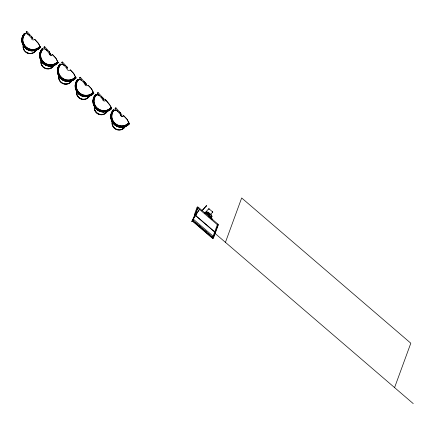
<?xml version="1.0" encoding="UTF-8"?>
<svg xmlns="http://www.w3.org/2000/svg" width="435" height="435" viewBox="0 0 435 435"><rect width="100%" height="100%" fill="white"/><g stroke="black" fill="none" stroke-linecap="round" stroke-linejoin="round"><path stroke-width="0.65" d="M121.833 115.204L121.784 114.497M121.833 115.009L121.784 114.677M50.607 53.663L50.563 53.173M85.945 83.689L85.869 84.254M32.027 37.279L31.744 37.698M49.818 52.559L49.536 52.978M67.61 67.838L67.327 68.257M85.401 83.118L85.119 83.536M103.193 98.397L102.91 98.81M120.984 113.676L120.702 114.09M39.802 46.817L40.33 47.268L39.041 44.354L34.718 39.308L38.139 42.918L40.428 47.475A10.696 10.233 20.1 0 1 25.42 48.154A10.696 10.233 20.1 0 1 24.295 33.62L26.693 33.685L29.069 34.849M23.006 35.942A10.435 9.983 20.1 0 1 24.49 33.789L24.507 33.745A10.435 9.983 20.1 0 0 23.022 35.893M31.804 36.872L31.293 36.377L31.804 36.872A1.919 1.838 20.1 0 0 31.532 37.269M37.046 49.47L35.251 51.531A6.971 6.666 20.1 0 1 26.986 52.972A6.971 6.666 20.1 0 1 23.18 45.588M49.155 53.429A1.919 1.838 20.1 0 0 52.51 54.587L55.93 58.198L58.219 62.754A10.696 10.233 20.1 0 1 43.212 63.434A10.696 10.233 20.1 0 1 42.086 48.899L44.484 48.965L47.388 50.433M58.121 62.548L55.87 58.219L52.51 54.587M54.837 64.75L53.043 66.811A6.971 6.666 20.1 0 1 44.778 68.251A6.971 6.666 20.1 0 1 40.972 60.862M66.974 68.23A1.919 1.838 20.1 0 0 70.301 69.866L73.722 73.477L76.011 78.034A10.696 10.233 20.1 0 1 61.003 78.713A10.696 10.233 20.1 0 1 59.878 64.179L62.276 64.244L65.179 65.712M66.876 66.936L67.387 67.43L66.816 66.952M70.301 69.866L73.662 73.499L75.913 77.827A10.522 10.065 20.1 0 1 74.428 79.154M72.629 80.024L70.834 82.09A6.971 6.666 20.1 0 1 62.569 83.531A6.971 6.666 20.1 0 1 58.763 76.141M74.864 78.773A10.435 9.983 20.1 0 0 75.81 77.865L75.831 77.816A10.435 9.983 20.1 0 1 74.88 78.73M84.749 83.558A1.919 1.838 20.1 0 0 88.071 85.195L91.513 88.756L93.802 93.313A10.696 10.233 20.1 0 1 78.795 93.987A10.696 10.233 20.1 0 1 77.669 79.458L80.067 79.523L81.399 80.073M85.178 82.71L83.819 81.601L85.178 82.71A1.919 1.838 20.1 0 0 84.901 83.101M88.071 85.195L91.453 88.778L93.704 93.106A10.522 10.065 20.1 0 1 92.747 94.02M90.42 95.303L88.626 97.369A6.971 6.666 20.1 0 1 80.361 98.81A6.971 6.666 20.1 0 1 76.555 91.421M110.207 105.471C98.479 91.899 110.68 104.237 111.594 108.592A10.696 10.233 20.1 0 1 96.586 109.267A10.696 10.233 20.1 0 1 95.461 94.738L97.859 94.803L99.191 95.352M108.212 110.582L106.417 112.649A6.971 6.666 20.1 0 1 98.152 114.09A6.971 6.666 20.1 0 1 94.346 106.7M109.375 110.109A10.435 9.983 20.1 0 0 111.393 108.424L111.414 108.375A10.435 9.983 20.1 0 1 109.392 110.066M120.321 114.541A1.919 1.838 20.1 0 0 123.676 115.699L127.091 119.315L129.385 123.872A10.696 10.233 20.1 0 1 114.378 124.546A10.696 10.233 20.1 0 1 113.252 110.011L115.65 110.082L116.982 110.631M124.812 126.487A10.522 10.065 20.1 0 0 129.287 123.66L127.036 119.331L123.676 115.699M126.003 125.862L124.209 127.923A6.971 6.666 20.1 0 1 115.411 129.075A6.971 6.666 20.1 0 1 112.464 120.859M212.981 238.478L213.547 237.858L215.744 231.866L215.178 232.486L194.412 214.651L197.093 207.326L197.659 206.707M192.716 220.213L193.428 218.267M193.651 217.658L194.755 214.634M196.136 210.872L196.789 209.083M192.672 221.284L197.615 207.778L198.181 207.158L217.897 224.09L217.462 225.276M193.309 220.474L213.025 237.407L212.459 238.027L192.743 221.094L193.749 219.278M194.407 217.478L195.282 215.08M194.94 215.102L195.571 214.292L197.963 207.756M204.994 213.601L205.45 212.362L208.838 208.648L212.78 212.035L209.393 215.749L208.941 216.989M206.527 211.573L204.771 213.416M211.247 215.619L211.296 215.477A0.696 0.669 20.1 0 0 211.247 214.808M212.046 216.315L211.296 215.483L209.463 217.522M212.389 238.217L217.331 224.71L217.897 224.09M215.249 232.295L215.809 231.676L218.424 224.542L217.859 225.161L212.916 238.668L192.15 220.833M225.433 242.338L241.67 197.963L410.814 343.215L394.578 387.59M50.585 54.255L50.618 53.559M86.168 84.809L86.146 83.727M103.96 100.088L103.883 99.077M50.585 54.054L50.618 53.385M32.734 38.546L32.663 37.655M103.9 99.658L103.829 98.772M32.614 38.28L32.668 37.763M110.865 108.065L111.496 108.38A10.522 10.065 20.1 0 1 109.457 110.088M85.989 84.52L86.092 83.797M103.84 100.028L103.889 98.914M90.181 95.287L88.561 97.065A6.797 6.503 20.1 0 1 85.673 98.892M107.233 111.376L106.352 112.344A6.797 6.503 20.1 0 1 104.008 113.975M125.9 125.693L124.144 127.624A6.797 6.503 20.1 0 1 121.8 129.249M194.412 214.651L194.978 214.031M205.951 206.152L206.407 205.657M192.787 220.85L191.884 221.703L192.797 220.703M201.911 210.714L206.413 205.777M201.949 210.806L206.418 205.907M206.391 213.183L207.386 212.122A0.696 0.669 20.1 0 1 208.234 212.188L211.127 214.672M210.29 218.158L212.101 216.173M210.496 218.017L211.823 216.565L211.481 216.592M85.891 84.852L86.266 84.292L85.94 83.846M60.672 64.369L60.715 64.347A9.82 9.396 20.1 0 0 61.705 77.718A9.82 9.396 20.1 0 0 75.489 77.098M58.638 68.779A9.646 9.233 20.1 0 1 60.791 64.51L62.335 64.358L65.158 65.767M76.429 84.058A9.646 9.233 20.1 0 1 78.583 79.79L79.159 79.513L81.421 80.16M95.292 96.532A9.646 9.233 20.1 0 1 96.374 95.069L97.918 94.917L99.213 95.439M113.084 111.806A9.646 9.233 20.1 0 1 114.166 110.349L115.71 110.191L118.021 111.306M22.963 35.806A10.522 10.065 20.1 0 1 24.458 33.642L25.208 33.957M39.9 53.57A10.522 10.065 20.1 0 1 42.249 48.916L43 49.231A9.646 9.233 20.1 0 0 40.846 53.5M57.839 68.213A10.522 10.065 20.1 0 1 60.041 64.195L60.791 64.51M78.583 79.79L77.832 79.474L78.36 79.926M95.624 94.754L96.374 95.069M114.166 110.349L113.415 110.033A10.522 10.065 20.1 0 0 111.213 114.046M26.187 32.179C27.454 32.348 26.606 30.472 26.133 32.119L31.162 37.747M28.047 34.321L29.575 35.208M45.838 49.601L47.366 50.487M101.154 96.619L102.97 97.984L101.186 96.575M119.359 112.197L120.761 113.263L118.978 111.855M32.571 37.85L32.908 38.633L32.565 38.014M49.024 51.673L49.595 52.151A1.919 1.838 20.1 0 0 49.324 52.548M49.084 51.656L49.612 52.102A1.919 1.838 20.1 0 0 49.34 52.494M24.458 33.642L24.985 34.093M42.249 48.916L42.777 49.367M60.041 64.195L60.568 64.646M75.385 77.376L75.913 77.827M93.177 92.655L93.704 93.106M95.869 95.026L95.461 94.738M113.66 110.305L113.252 110.011M129.005 123.486L129.385 123.872M42.086 48.899L42.298 49.024A10.435 9.983 20.1 0 0 40.814 51.172M93.802 93.313L93.623 93.095A10.435 9.983 20.1 0 1 91.584 94.835M210.806 215.064L207.386 212.122L210.268 214.781M205.45 212.362L209.393 215.749M197.093 207.326L217.859 225.161M195.571 214.292L196.582 215.162M195.005 214.912L214.721 231.844M215.151 233.508L413.25 403.626M213.661 236.624L193.162 219.017L199.458 209.36L192.819 219.387L192.542 219.24L191.884 221.703M195.75 222.823L197.773 224.558M198.784 225.428L200.812 227.168M201.824 228.038L203.846 229.772M204.858 230.642L206.881 232.382M208.398 233.687L209.92 234.987M211.437 236.292L212.449 237.162M209.099 214.096L209.768 214.716M120.963 113.491L115.879 107.804L115.357 107.918L115.09 108.516L120.12 114.139M115.09 108.516L115.666 108.456L115.933 107.864M103.171 98.212L98.087 92.524L97.565 92.639L97.299 93.237L102.328 98.859M97.299 93.237L97.875 93.182L98.141 92.584M85.38 82.938L80.296 77.245L79.774 77.359L79.507 77.957L84.537 83.58M79.507 77.957L80.084 77.903L80.35 77.305M67.588 67.659L62.504 61.966L61.982 62.08L61.716 62.678L66.745 68.3M61.716 62.678L62.292 62.624L62.558 62.026M49.797 52.379L44.713 46.692L44.191 46.806L43.924 47.399L48.954 53.026M43.924 47.399L44.5 47.344L44.767 46.746M26.975 31.472L32.005 37.1M110.784 106.667L111.496 108.38M206.304 211.823L206.462 212.285M88.397 97.048A6.623 6.335 20.1 0 1 87.114 98.12M85.108 99.039A6.797 6.503 20.1 0 1 82.182 99.049M81.611 98.903A6.797 6.503 20.1 0 1 76.794 91.268M212.258 211.579A0.696 0.669 20.1 0 1 212.329 212.53M208.387 209.143A0.696 0.669 20.1 0 1 209.365 209.099M207.201 214.161A1.392 1.332 20.1 0 1 209.235 215.907M207.152 214.303A1.392 1.332 20.1 0 1 209.317 215.368M204.336 212.503A5.225 1.414 42.4 0 1 205.592 212.742M207.495 213.889A5.225 1.414 42.4 0 1 209.534 215.64M210.431 216.603A5.225 1.414 42.4 0 1 211.954 219.528M205.043 212.498A4.703 1.272 42.4 0 1 205.51 212.492M211.192 217.021A4.703 1.272 42.4 0 1 211.655 219.05M34.784 51.634A6.797 6.503 20.1 0 1 30.57 53.358M28.808 53.211A6.797 6.503 20.1 0 1 26.116 52.026M24.48 50.357A6.797 6.503 20.1 0 1 23.392 47.698M52.575 66.908A6.797 6.503 20.1 0 1 50.09 68.333M48.361 68.638A6.797 6.503 20.1 0 1 45.463 68.154M44.925 67.914A6.797 6.503 20.1 0 1 43.446 66.936M42.271 65.636A6.797 6.503 20.1 0 1 41.184 62.977M106.189 112.322A6.623 6.335 20.1 0 1 104.906 113.399M96.896 112.747A6.623 6.335 20.1 0 1 96.097 111.925M103.465 114.171A6.797 6.503 20.1 0 1 94.585 106.548M70.117 80.97A10.522 10.065 20.1 0 0 73.303 79.866A10.435 9.983 20.1 0 1 71.389 80.622M67.12 81.068A10.522 10.065 20.1 0 1 59.992 77.332M59.329 76.473A10.522 10.065 20.1 0 1 57.589 69.497M75.347 77.011A9.646 9.233 20.1 0 1 73.983 78.235M73.477 78.577A9.646 9.233 20.1 0 1 66.289 79.828M65.674 79.681A9.646 9.233 20.1 0 1 59.008 73.58M58.823 72.998A9.646 9.233 20.1 0 1 58.562 71.797M75.619 77.365A10.054 9.619 20.1 0 1 63.994 79.583A10.054 9.619 20.1 0 1 58.105 69.404M58.35 68.175A10.054 9.619 20.1 0 1 58.758 66.979M59.323 65.859A10.054 9.619 20.1 0 1 60.454 64.336M66.033 80.861A10.435 9.983 20.1 0 1 63.461 79.975M62.857 79.654A10.435 9.983 20.1 0 1 59.785 77.017M59.383 76.478A10.435 9.983 20.1 0 1 58.165 74.102M58.1 67.653A10.435 9.983 20.1 0 1 58.605 66.452A10.435 9.983 20.1 0 0 57.888 68.328M73.221 79.888A10.435 9.983 20.1 0 1 70.068 80.986M66.017 80.91A10.435 9.983 20.1 0 1 59.769 77.06M59.367 76.522A10.435 9.983 20.1 0 1 58.149 74.151M76.06 77.892A10.696 10.233 20.1 0 1 61.058 78.566A10.696 10.233 20.1 0 1 59.927 64.037M67.131 67.773A1.919 1.838 20.1 0 1 67.403 67.381M71.889 80.415A9.032 8.646 20.1 0 1 59.046 75.984M70.176 80.986A8.803 8.423 20.1 0 1 60.041 77.49M70.758 80.676A9.51 9.102 20.1 0 1 69.567 80.964M65.875 80.899A9.51 9.102 20.1 0 1 64.092 80.344M63.526 80.089A9.51 9.102 20.1 0 1 61.939 79.11M68.034 81.204A8.885 8.504 20.1 0 1 66.881 81.182M65.728 81.019A8.885 8.504 20.1 0 1 63.537 80.257M62.531 79.681A8.885 8.504 20.1 0 1 60.405 77.74M69.453 82.889A6.797 6.503 20.1 0 1 67.882 83.612M67.316 83.759A6.797 6.503 20.1 0 1 63.254 83.428M62.716 83.194A6.797 6.503 20.1 0 1 60.063 80.91M59.263 79.366A6.797 6.503 20.1 0 1 58.975 78.256M70.9 81.9A6.971 6.666 20.1 0 1 62.64 83.341A6.971 6.666 20.1 0 1 58.834 75.951M62.607 79.638A8.646 8.27 20.1 0 1 61.71 78.958M62.972 79.648A9.853 9.423 20.1 0 1 61.895 78.936M63.07 79.654A9.304 8.907 20.1 0 1 62.053 78.98M39.868 47.741A10.522 10.065 20.1 0 1 35.855 50.096M35.202 50.275A10.522 10.065 20.1 0 1 33.18 50.563M25.573 47.937A10.522 10.065 20.1 0 0 27.372 49.188A9.51 9.102 20.1 0 1 25.877 48.165M24.409 46.779A10.522 10.065 20.1 0 1 23.751 45.914M22.109 38.291A10.522 10.065 20.1 0 1 22.685 36.404M39.764 46.458A9.646 9.233 20.1 0 1 31.951 49.454M30.706 49.275A9.646 9.233 20.1 0 1 23.425 43.021M23.24 42.44A9.646 9.233 20.1 0 1 22.914 40.64M22.903 39.422A9.646 9.233 20.1 0 1 23.582 36.491M23.838 35.942A9.646 9.233 20.1 0 1 24.452 34.903M40.036 46.806A10.054 9.619 20.1 0 1 28.117 48.883A10.054 9.619 20.1 0 1 22.625 38.231M22.767 37.617A10.054 9.619 20.1 0 1 23.441 35.855M23.74 35.306A10.054 9.619 20.1 0 1 24.871 33.783M39.792 47.73A10.435 9.983 20.1 0 1 38.775 48.579A10.435 9.983 20.1 0 0 39.77 47.774M31.798 50.503A10.435 9.983 20.1 0 1 30.45 50.308M29.395 50.03A10.435 9.983 20.1 0 1 27.878 49.416A10.522 10.065 20.1 0 0 31.537 50.514A9.51 9.102 20.1 0 1 30.292 50.34M25.611 47.921A10.435 9.983 20.1 0 1 23.805 45.92A10.435 9.983 20.1 0 0 31.782 50.547M22.18 38.356A10.435 9.983 20.1 0 1 22.75 36.486M38.209 48.997A10.435 9.983 20.1 0 1 35.79 50.112M35.148 50.291A10.435 9.983 20.1 0 1 33.81 50.525M22.359 42.967A10.435 9.983 20.1 0 1 22.082 41.668M22.158 38.405A10.435 9.983 20.1 0 1 22.734 36.535M40.477 47.333A10.696 10.233 20.1 0 1 25.475 48.013A10.696 10.233 20.1 0 1 24.344 33.479M39.906 46.54A9.82 9.396 20.1 0 1 26.122 47.165A9.82 9.396 20.1 0 1 25.089 33.816M34.697 39.362A1.919 1.838 20.1 0 1 31.374 37.72M36.306 49.862A9.032 8.646 20.1 0 1 23.463 45.425M34.593 50.433A8.803 8.423 20.1 0 1 30.635 50.737M30.069 50.634A8.803 8.423 20.1 0 1 27.9 49.884M27.394 49.617A8.803 8.423 20.1 0 1 25.165 47.823M24.458 46.931A8.803 8.423 20.1 0 1 23.876 45.963M34.713 50.253A8.885 8.504 20.1 0 1 33.598 50.525M30.151 50.46A8.885 8.504 20.1 0 1 28.482 49.943M26.024 48.426A8.885 8.504 20.1 0 1 25.197 47.622M24.485 46.724A8.885 8.504 20.1 0 1 23.898 45.746M31.657 50.416A9.853 9.423 20.1 0 1 30.385 50.232M26.839 48.753A9.853 9.423 20.1 0 1 25.812 47.98M29.091 50.009A9.51 9.102 20.1 0 1 27.943 49.53M35.322 51.341A6.971 6.666 20.1 0 1 27.057 52.782A6.971 6.666 20.1 0 1 23.251 45.398M30.14 50.378A8.646 8.27 20.1 0 1 28.52 49.878M57.659 63.021A10.522 10.065 20.1 0 1 56.082 64.249M55.511 64.587A10.522 10.065 20.1 0 1 53.646 65.375M52.994 65.554A10.522 10.065 20.1 0 1 50.971 65.843M49.329 65.788A10.522 10.065 20.1 0 1 42.57 62.461M41.542 61.194A10.522 10.065 20.1 0 1 40.308 58.807M57.556 61.732A9.646 9.233 20.1 0 1 49.111 64.663M48.497 64.554A9.646 9.233 20.1 0 1 41.216 58.301M41.031 57.719A9.646 9.233 20.1 0 1 40.77 56.517M57.828 62.085A10.054 9.619 20.1 0 1 46.202 64.304A10.054 9.619 20.1 0 1 40.314 54.125M40.558 52.896A10.054 9.619 20.1 0 1 40.966 51.7M41.532 50.58A10.054 9.619 20.1 0 1 42.663 49.057M57.583 63.01A10.435 9.983 20.1 0 1 56.566 63.858M55.446 64.565A10.435 9.983 20.1 0 1 53.597 65.342M48.241 65.587A10.435 9.983 20.1 0 1 46.67 65.13M45.066 64.375A10.435 9.983 20.1 0 1 41.994 61.737M40.172 58.198A10.435 9.983 20.1 0 1 39.889 56.898M39.971 53.635A10.435 9.983 20.1 0 1 40.542 51.765M58.268 62.613A10.696 10.233 20.1 0 1 43.266 63.292A10.696 10.233 20.1 0 1 42.135 48.758M57.697 61.819A9.82 9.396 20.1 0 1 43.913 62.444A9.82 9.396 20.1 0 1 42.88 49.095M52.488 54.636A1.919 1.838 20.1 0 1 49.139 53.478M54.098 65.136A9.032 8.646 20.1 0 1 41.254 60.704M52.385 65.707A8.803 8.423 20.1 0 1 42.586 62.667M53.114 66.62A6.971 6.666 20.1 0 1 44.849 68.061A6.971 6.666 20.1 0 1 41.042 60.672M45.235 64.712A8.885 8.504 20.1 0 1 42.989 62.901M48.084 65.62A9.51 9.102 20.1 0 1 46.3 65.065M45.735 64.81A9.51 9.102 20.1 0 1 44.147 63.831M51.531 67.561A6.623 6.335 20.1 0 1 49.998 68.268M91.094 95.145A10.522 10.065 20.1 0 1 87.908 96.249A10.435 9.983 20.1 0 0 89.164 95.945M77.783 92.611A10.522 10.065 20.1 0 0 83.824 96.178A10.435 9.983 20.1 0 1 81.726 95.526M76.424 90.594A10.522 10.065 20.1 0 0 77.12 91.752A10.435 9.983 20.1 0 0 81.253 95.254M75.483 84.129A10.522 10.065 20.1 0 0 75.891 89.36A10.435 9.983 20.1 0 1 75.385 85.494M75.63 83.487A10.522 10.065 20.1 0 1 76.337 81.644M93.139 92.291A9.646 9.233 20.1 0 1 92.258 93.133M91.268 93.857A9.646 9.233 20.1 0 1 84.08 95.107M83.466 94.96A9.646 9.233 20.1 0 1 79.6 92.905M79.137 92.481A9.646 9.233 20.1 0 1 76.353 87.076M76.288 86.473A9.646 9.233 20.1 0 1 76.277 85.26M93.411 92.644A10.054 9.619 20.1 0 1 81.492 94.721A10.054 9.619 20.1 0 1 76 84.064M76.816 81.688A10.054 9.619 20.1 0 1 78.246 79.616M89.18 95.901A10.435 9.983 20.1 0 1 87.875 96.217M75.701 83.558A10.435 9.983 20.1 0 1 76.397 81.731M81.231 95.298A10.435 9.983 20.1 0 1 77.158 91.801M75.94 89.431A10.435 9.983 20.1 0 1 75.369 85.537M75.679 83.607A10.435 9.983 20.1 0 1 76.381 81.775M93.851 93.172A10.696 10.233 20.1 0 1 78.849 93.846A10.696 10.233 20.1 0 1 77.718 79.317M93.28 92.378A9.82 9.396 20.1 0 1 79.496 92.998A9.82 9.396 20.1 0 1 78.458 79.648M90.175 95.406A9.032 8.646 20.1 0 1 76.625 90.73M87.424 96.418A8.803 8.423 20.1 0 1 77.251 91.796M85.825 96.483A8.885 8.504 20.1 0 1 84.091 96.396M81.329 95.537A8.885 8.504 20.1 0 1 79.398 94.264M78.974 93.873A8.885 8.504 20.1 0 1 77.86 92.557M88.691 97.179A6.971 6.666 20.1 0 1 80.431 98.62A6.971 6.666 20.1 0 1 76.625 91.23M80.399 94.917A8.646 8.27 20.1 0 1 79.502 94.237M83.759 96.07A9.853 9.423 20.1 0 1 81.91 95.493M81.329 95.227A9.853 9.423 20.1 0 1 80.214 94.591M83.667 96.178A9.51 9.102 20.1 0 1 81.883 95.624M81.318 95.368A9.51 9.102 20.1 0 1 80.241 94.748M79.252 94.003A9.51 9.102 20.1 0 1 78.365 93.139M108.88 110.425A10.522 10.065 20.1 0 1 107.021 111.208M103.253 111.67A10.522 10.065 20.1 0 0 104.346 111.675A10.435 9.983 20.1 0 1 102.948 111.665M93.927 105.259A10.522 10.065 20.1 0 0 101.616 111.452A10.435 9.983 20.1 0 1 99.517 110.805A10.435 9.983 20.1 0 0 101.616 111.42M93.683 104.639A10.522 10.065 20.1 0 1 93.275 99.408M93.422 98.767A10.522 10.065 20.1 0 1 94.129 96.923M110.93 107.57A9.646 9.233 20.1 0 1 109.566 108.788M109.06 109.131A9.646 9.233 20.1 0 1 106.825 110.164M106.227 110.327A9.646 9.233 20.1 0 1 94.123 99.93M94.216 99.338A9.646 9.233 20.1 0 1 94.999 97.059M111.202 107.918A10.054 9.619 20.1 0 1 98.419 109.522A10.054 9.619 20.1 0 1 94.341 97.538M94.607 96.967A10.054 9.619 20.1 0 1 96.037 94.895M99.044 110.533A10.435 9.983 20.1 0 1 96.777 109.033M96.276 108.581A10.435 9.983 20.1 0 1 94.966 107.032A10.435 9.983 20.1 0 0 96.26 108.625M93.193 102.084A10.435 9.983 20.1 0 1 93.237 100.115M93.492 98.837A10.435 9.983 20.1 0 1 94.188 97.01M99.022 110.577A10.435 9.983 20.1 0 1 96.755 109.082M93.177 102.133A10.435 9.983 20.1 0 1 93.324 99.523M93.471 98.886A10.435 9.983 20.1 0 1 94.172 97.054M111.643 108.445A10.696 10.233 20.1 0 1 96.641 109.125A10.696 10.233 20.1 0 1 95.51 94.591M111.072 107.657A9.82 9.396 20.1 0 1 97.288 108.277A9.82 9.396 20.1 0 1 96.249 94.928M105.863 100.474A1.919 1.838 20.1 0 1 102.54 98.837M107.967 110.686A9.032 8.646 20.1 0 1 106.417 111.458M105.874 111.648A9.032 8.646 20.1 0 1 94.417 106.004M105.759 111.545A8.803 8.423 20.1 0 1 94.803 106.564M104.764 111.637A8.885 8.504 20.1 0 1 103.617 111.762M103.041 111.768A8.885 8.504 20.1 0 1 101.311 111.572M100.751 111.436A8.885 8.504 20.1 0 1 99.12 110.816M98.609 110.544A8.885 8.504 20.1 0 1 97.636 109.903M103.546 111.675A8.646 8.27 20.1 0 1 102.421 111.654M98.674 110.495A8.646 8.27 20.1 0 1 97.728 109.87M103.921 111.654A9.51 9.102 20.1 0 1 102.687 111.632M101.458 111.452A9.51 9.102 20.1 0 1 95.395 107.456M106.483 112.458A6.971 6.666 20.1 0 1 98.223 113.899A6.971 6.666 20.1 0 1 94.417 106.51M99.207 110.441A9.331 8.928 20.1 0 1 98.147 109.837M101.551 111.349A9.853 9.423 20.1 0 1 99.702 110.773M99.12 110.506A9.853 9.423 20.1 0 1 98.005 109.87M96.51 108.663A9.853 9.423 20.1 0 1 95.651 107.711M101.485 111.289A9.304 8.907 20.1 0 1 99.74 110.746M99.191 110.495A9.304 8.907 20.1 0 1 98.136 109.892M122.137 126.955A10.522 10.065 20.1 0 1 120.495 126.906M119.407 126.732A10.522 10.065 20.1 0 1 117.309 126.068M116.814 125.835A10.522 10.065 20.1 0 1 114.949 124.671M112.339 121.74A10.522 10.065 20.1 0 1 111.719 120.538M111.474 119.919A10.522 10.065 20.1 0 1 111.066 114.688M128.722 122.849A9.646 9.233 20.1 0 1 124.617 125.443M124.019 125.606A9.646 9.233 20.1 0 1 122.164 125.867M121.539 125.878A9.646 9.233 20.1 0 1 112.611 119.984M112.382 119.413A9.646 9.233 20.1 0 1 112.79 112.339M128.994 123.197A10.054 9.619 20.1 0 1 114.889 123.834A10.054 9.619 20.1 0 1 113.829 110.175M128.744 124.122A10.435 9.983 20.1 0 1 125.394 126.237M122.115 126.917A10.435 9.983 20.1 0 1 120.076 126.819M118.88 126.574A10.435 9.983 20.1 0 1 115.09 124.736M112.757 122.311A10.435 9.983 20.1 0 1 111.539 119.94M110.985 117.363A10.435 9.983 20.1 0 1 111.137 114.753M111.284 114.117A10.435 9.983 20.1 0 1 111.98 112.284M129.434 123.725A10.696 10.233 20.1 0 1 114.432 124.405A10.696 10.233 20.1 0 1 113.301 109.87M128.863 122.931A9.82 9.396 20.1 0 1 115.079 123.556A9.82 9.396 20.1 0 1 114.041 110.207M123.654 115.753A1.919 1.838 20.1 0 1 120.305 114.595M124.747 126.514A9.032 8.646 20.1 0 1 112.208 121.283M123.551 126.824A8.803 8.423 20.1 0 1 121.311 127.216M120.163 127.194A8.803 8.423 20.1 0 1 112.594 121.843M122.452 126.835A8.646 8.27 20.1 0 1 121.338 126.955M122.556 126.917A8.885 8.504 20.1 0 1 121.408 127.042M120.256 127.02A8.885 8.504 20.1 0 1 119.103 126.851M116.912 126.096A8.885 8.504 20.1 0 1 115.906 125.519M121.713 126.933A9.51 9.102 20.1 0 1 119.859 126.841M119.25 126.732A9.51 9.102 20.1 0 1 114.835 124.557M121.256 129.445A6.797 6.503 20.1 0 1 120.109 129.695M118.94 129.75A6.797 6.503 20.1 0 1 112.638 125.204M112.279 123.524A6.797 6.503 20.1 0 1 112.377 121.822M124.274 127.732A6.971 6.666 20.1 0 1 116.014 129.173A6.971 6.666 20.1 0 1 112.208 121.789M123.98 127.602A6.623 6.335 20.1 0 1 122.697 128.678M114.688 128.02A6.623 6.335 20.1 0 1 113.54 126.754"/></g></svg>
